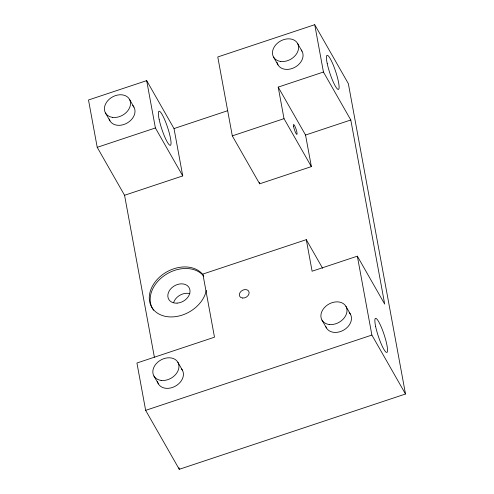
<?xml version="1.0" encoding="UTF-8"?>
<svg xmlns="http://www.w3.org/2000/svg" width="494" height="494" viewBox="0 0 494 494"><rect width="100%" height="100%" fill="white"/><g stroke="black" fill="none" stroke-linecap="round" stroke-linejoin="round"><path stroke-width="0.74" d="M124.562 195.272L182.737 175.913L174.018 128.57L146.675 80.627L88.5 99.986L97.219 147.329L124.562 195.272L154.381 357.224M314.734 24.7L217.774 56.964L232.304 135.875L259.653 183.817L311.362 166.608L305.545 135.041L278.202 87.105L323.447 72.044L350.796 119.986L384.696 304.106L357.347 256.164L312.103 271.218L306.292 239.658L202.873 274.071L214.495 337.198L136.931 363.01L145.65 410.353L179.266 469.3L405.5 394.014L348.35 83.647L314.734 24.7L323.447 72.044M97.219 147.329L155.394 127.971L182.737 175.913M174.018 128.57L227.709 110.699M232.304 135.875L284.013 118.665L311.362 166.608M305.545 135.041L350.796 119.986M145.65 410.353L371.877 335.068L405.5 394.014M297.505 43.311L301.988 51.172M273.534 57.069L278.017 64.93M345.936 306.342L350.419 314.196M306.292 239.658L322.625 268.291M321.964 320.1L326.448 327.954M129.447 99.238L133.93 107.099M105.475 112.996L109.958 120.857M177.877 362.263L182.36 370.123M153.906 376.02L158.389 383.881M357.347 256.164L371.877 335.068M278.202 87.105L284.013 118.665M259.369 182.298L259.653 183.817M146.675 80.627L155.394 127.971M178.989 467.781L179.266 469.3M173.598 302.631A11.745 8.88 -29.7 0 1 189.776 293.634M132.682 105.463A13.82 10.448 -29.7 0 1 127.162 123.025A13.82 10.448 -29.7 0 1 109.174 118.955M206.331 290.392A30.4 22.977 -29.7 0 1 165.082 316.29A30.4 22.977 -29.7 0 1 157.111 279.573A30.4 22.977 -29.7 0 1 202.904 274.608M301.204 50.048A13.82 10.448 -29.7 0 1 294.424 67.53A13.82 10.448 -29.7 0 1 277.078 62.355M349.165 312.566A13.82 10.448 -29.7 0 1 344.04 329.893A13.82 10.448 -29.7 0 1 325.867 326.713M181.576 368.999A13.82 10.448 -29.7 0 1 174.796 386.481A13.82 10.448 -29.7 0 1 157.45 381.306M153.615 310.244A30.4 22.977 -29.7 0 1 164.885 275.195A30.4 22.977 -29.7 0 1 203.8 276.177M375.662 326.639A17.963 3.007 71.6 0 0 386.654 352.438A17.963 3.007 71.6 0 0 381.263 327.028A17.963 3.007 71.6 0 0 375.662 326.639M327.232 63.615A17.963 3.007 71.6 0 0 338.223 89.414A17.963 3.007 71.6 0 0 332.833 64.004A17.963 3.007 71.6 0 0 327.232 63.615M159.173 119.536A17.963 3.007 71.6 0 0 170.171 145.341A17.963 3.007 71.6 0 0 164.774 119.931A17.963 3.007 71.6 0 0 159.173 119.536M293.584 126.538A5.181 0.865 71.6 0 0 296.733 134.374A5.181 0.865 71.6 0 0 295.474 127.538A5.181 0.865 71.6 0 0 293.584 126.538M329.165 324.478A13.82 10.448 -29.7 0 0 346.874 308.917A13.82 10.448 -29.7 0 0 325.805 306.255A13.82 10.448 -29.7 0 0 329.165 324.478M242.437 298.03A5.181 3.915 -29.7 0 0 249.081 292.195A5.181 3.915 -29.7 0 0 241.183 291.194A5.181 3.915 -29.7 0 0 242.437 298.03M161.106 380.405A13.82 10.448 -29.7 0 0 178.822 364.844A13.82 10.448 -29.7 0 0 157.753 362.182A13.82 10.448 -29.7 0 0 161.106 380.405M280.734 61.454A13.82 10.448 -29.7 0 0 298.45 45.893A13.82 10.448 -29.7 0 0 277.381 43.231A13.82 10.448 -29.7 0 0 280.734 61.454M112.675 117.381A13.82 10.448 -29.7 0 0 130.391 101.813A13.82 10.448 -29.7 0 0 109.322 99.158A13.82 10.448 -29.7 0 0 112.675 117.381M177.099 303.131A11.745 8.88 -29.7 0 0 189.332 288.064A11.745 8.88 -29.7 0 0 170.35 289.299A11.745 8.88 -29.7 0 0 177.099 303.131"/></g></svg>
